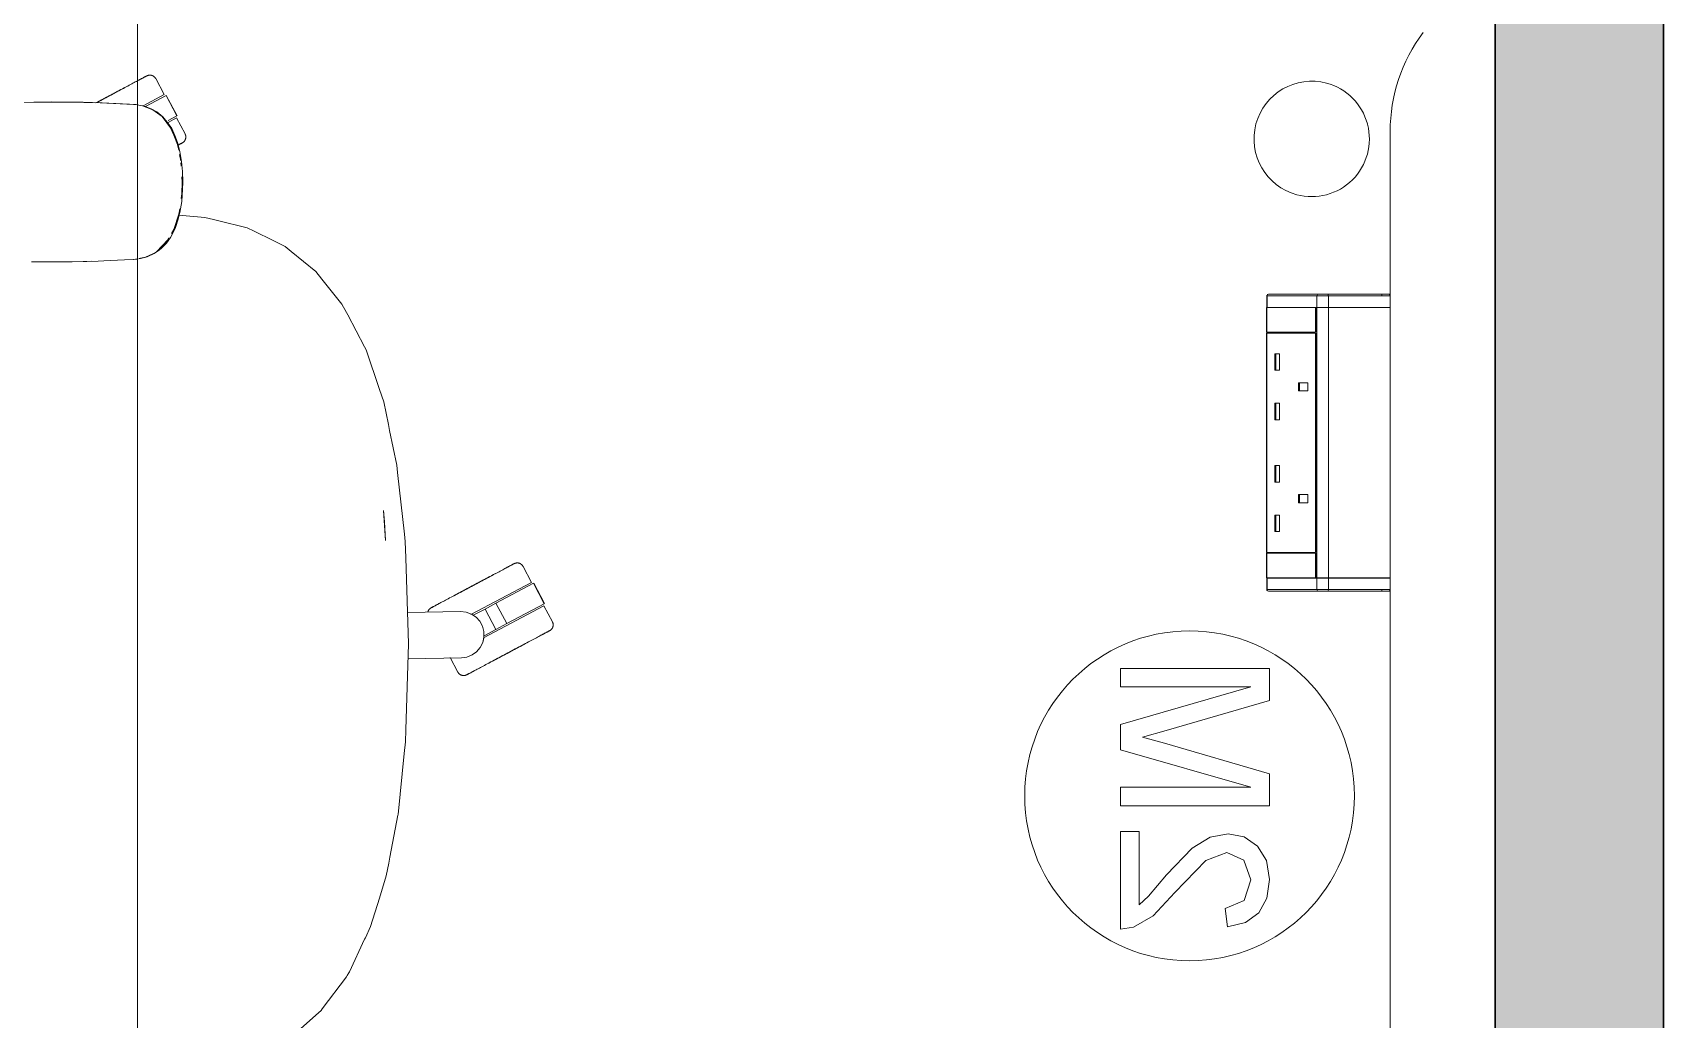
# Model space of a CAD drawing. Header units: millimetres. Extents: x 155927 to 326028, y -36033 to 97293.
# Drawn here: x 172012 to 173001, y 10222 to 10821 of the extents above; entities that cross this region are included whole.
import ezdxf

# ---------------------------------------------------------------- set-up
doc = ezdxf.new("R2010")
doc.units = ezdxf.units.MM
doc.header["$MEASUREMENT"] = 0
for name, color, linetype, lineweight in [('A-WALL-PATT', 7, 'CONTINUOUS', 9), ('G-IMPT', 8, 'CONTINUOUS', 9), ('I-FURN', 8, 'CONTINUOUS', 9), ('I-WALL', 7, 'CONTINUOUS', 9)]:
    doc.layers.add(name, color=color, linetype=linetype, lineweight=lineweight)

msp = doc.modelspace()

# ---------------------------------------------------------------- hatches: boundary and pattern name
at = {"layer": 'A-WALL-PATT'}
msp.add_hatch(color=256, dxfattribs=at).paths.add_polyline_path([(172971.01, 9369.61), (173000.83, 9369.61), (173000.83, 9398.58), (172971.01, 9398.58), (172971.01, 10198.58), (173000.83, 10198.58), (173000.83, 13505.61), (172898.83, 13505.61), (172898.83, 9369.61)], flags=0)

# ---------------------------------------------------------------- linework, layer by layer
at = {"layer": 'G-IMPT'}
for p, q in [((172012.22, 10778.45), (172003.8, 10778.29)), ((172012.22, 10778.45), (172023.01, 10778.54)), ((172012.22, 10778.45), (172032.4, 10778.5)), ((172012.22, 10778.45), (172042.23, 10778.34)), ((172042.23, 10778.34), (172023.01, 10778.54)), ((172032.4, 10778.5), (172042.23, 10778.34)), ((172032.4, 10778.5), (172053.8, 10777.99)), ((172032.4, 10778.5), (172052.59, 10778.03)), ((172032.4, 10778.46), (172034.44, 10778.48)), ((172034.44, 10778.48), (172036.65, 10778.4)), ((172042.23, 10778.34), (172053.8, 10777.99)), ((172053.8, 10777.99), (172052.59, 10778.03)), ((172052.59, 10778.03), (172074.37, 10776.95)), ((172052.59, 10778.03), (172072.77, 10777.06)), ((172053.8, 10777.99), (172074.37, 10776.95)), ((172074.37, 10776.95), (172072.77, 10777.06)), ((172074.37, 10776.95), (172076.02, 10776.69)), ((172078.23, 10776.23), (172075.98, 10776.57)), ((172078.41, 10776.25), (172076.02, 10776.69)), ((172078.23, 10776.23), (172084.43, 10773.82)), ((172078.41, 10776.25), (172079.76, 10775.88)), ((172083.4, 10774.49), (172079.76, 10775.88)), ((172083.4, 10774.49), (172086.83, 10772.53)), ((172084.43, 10773.82), (172090.05, 10769.65)), ((172086.83, 10772.53), (172090.57, 10769.45)), ((172090.06, 10769.65), (172095.27, 10762.86)), ((172093.24, 10766.41), (172090.57, 10769.45)), ((172095.9, 10762.37), (172093.24, 10766.41)), ((172095.27, 10762.86), (172097.11, 10758.47)), ((172095.9, 10762.37), (172097.88, 10758.29)), ((172099.44, 10752.84), (172097.11, 10758.47)), ((172099.46, 10753.96), (172097.88, 10758.29)), ((172099.46, 10753.96), (172100.89, 10748.48)), ((172099.44, 10752.84), (172100.15, 10749.38)), ((172100.71, 10746.63), (172101.48, 10742.88)), ((172101.89, 10742.55), (172100.89, 10748.48)), ((172101.55, 10741.75), (172101.68, 10739.68)), ((172101.89, 10742.55), (172102.46, 10736.4)), ((172102.64, 10730.06), (172102.46, 10736.4)), ((172102.55, 10725.55), (172101.98, 10718.24)), ((172102.03, 10722.89), (172102.27, 10730.06)), ((172102.07, 10733.17), (172102.27, 10730.06)), ((172102.55, 10725.55), (172102.64, 10730.06)), ((172100.86, 10711.47), (172101.98, 10718.24)), ((172102.03, 10722.89), (172101.64, 10720.11)), ((172100.31, 10710.63), (172097.28, 10701.24)), ((172099.88, 10707.55), (172098.14, 10702.46)), ((172099.88, 10707.55), (172100.86, 10711.47)), ((172100.18, 10710.01), (172116.05, 10708.57)), ((172100.76, 10713.86), (172100.31, 10710.63)), ((172116.05, 10708.57), (172121.34, 10707.27)), ((172123.72, 10706.69), (172121.34, 10707.27)), ((172141.66, 10702.29), (172123.72, 10706.69)), ((172093.51, 10695.03), (172086.61, 10687.64)), ((172093.51, 10695.03), (172092.23, 10693.56)), ((172094.2, 10696.09), (172092.32, 10692.94)), ((172092.68, 10692.99), (172095.13, 10696.45)), ((172095.94, 10697.82), (172095.13, 10696.45)), ((172097.28, 10701.24), (172095.81, 10698.79)), ((172098.14, 10702.46), (172095.94, 10697.82)), ((172146.02, 10700.14), (172141.66, 10702.29)), ((172146.02, 10700.14), (172157.49, 10694.49)), ((172164.65, 10690.97), (172157.49, 10694.49)), ((172080.11, 10684.43), (172075.98, 10683.66)), ((172077, 10683.56), (172080.95, 10684.62)), ((172084.37, 10686.53), (172080.11, 10684.43)), ((172085.28, 10686.61), (172080.95, 10684.62)), ((172084.37, 10686.53), (172086.61, 10687.64)), ((172085.28, 10686.61), (172088.5, 10688.81)), ((172092.32, 10692.94), (172086.61, 10687.64)), ((172086.61, 10687.64), (172089.02, 10689.87)), ((172089.82, 10689.95), (172088.5, 10688.81)), ((172092.1, 10693.4), (172089.02, 10689.87)), ((172089.82, 10689.95), (172092.68, 10692.99)), ((172168.31, 10687.99), (172164.65, 10690.97)), ((172168.31, 10687.99), (172183.25, 10675.82)), ((172010.85, 10681.69), (172016.33, 10681.61)), ((172031.04, 10681.61), (172016.33, 10681.61)), ((172035.55, 10681.66), (172031.04, 10681.61)), ((172035.55, 10681.66), (172051.22, 10682.04)), ((172042.28, 10681.83), (172044.49, 10681.83)), ((172047.18, 10681.95), (172044.49, 10681.83)), ((172051.22, 10682.04), (172054.77, 10682.16)), ((172067.33, 10682.78), (172054.77, 10682.16)), ((172067.33, 10682.78), (172072.99, 10683.06)), ((172075.07, 10683.49), (172072.77, 10683.06)), ((172072.99, 10683.06), (172075.07, 10683.32)), ((172075.98, 10683.43), (172077, 10683.56)), ((172183.25, 10675.82), (172187.02, 10671.16)), ((172199.22, 10656.02), (172187.02, 10671.16)), ((172199.22, 10656.02), (172201.93, 10650.89)), ((172202.66, 10649.52), (172201.93, 10650.89)), ((172202.66, 10649.52), (172212.95, 10630.01)), ((172212.95, 10630.01), (172213.83, 10628.35)), ((172221.98, 10604.26), (172213.83, 10628.35)), ((172221.98, 10604.26), (172224.5, 10596.82)), ((172227.37, 10583), (172224.5, 10596.82)), ((172228.13, 10579.32), (172227.37, 10583)), ((172228.13, 10579.32), (172232.48, 10558.38)), ((172232.48, 10558.38), (172232.97, 10553.96)), ((172237.09, 10516.52), (172232.97, 10553.96)), ((172224.45, 10530.96), (172225.06, 10524.01)), ((172225.7, 10512.68), (172224.45, 10530.96)), ((172225.7, 10512.68), (172225.06, 10524.01)), ((172237.09, 10516.52), (172237.58, 10512.15)), ((172237.9, 10502.2), (172237.58, 10512.15)), ((172237.9, 10502.2), (172239.6, 10450.02)), ((172239.6, 10450.02), (172237.99, 10397.86)), ((172237.99, 10397.86), (172237.76, 10390.6)), ((172237.03, 10383.53), (172237.76, 10390.6)), ((172233.21, 10346.54), (172237.03, 10383.53)), ((172228.25, 10320.7), (172233.12, 10346.08)), ((172233.21, 10346.54), (172233.12, 10346.08)), ((172228.25, 10320.7), (172227.55, 10317.03)), ((172221.9, 10295.82), (172226.09, 10309.43)), ((172226.09, 10309.43), (172227.55, 10317.03)), ((172216.58, 10278.55), (172221.9, 10295.82)), ((172203.69, 10251.23), (172212.95, 10270.87)), ((172212.95, 10270.87), (172213.39, 10271.79)), ((172216.58, 10278.55), (172213.39, 10271.79)), ((172202.32, 10248.94), (172203.27, 10250.52)), ((172203.69, 10251.23), (172203.27, 10250.52)), ((172201.86, 10248.17), (172187.29, 10228.68)), ((172201.86, 10248.17), (172202.32, 10248.94)), ((172183.31, 10224.84), (172168.53, 10211.82)), ((172183.31, 10224.84), (172186.57, 10227.71)), ((172187.29, 10228.68), (172186.57, 10227.71))]:
    msp.add_line(p, q, dxfattribs=at)
at = {"layer": 'I-FURN'}
for p, q in [((172075.07, 11005.6), (172075.07, 9405.6)), ((172075.07, 9405.6), (172075.07, 11005.6)), ((172078.77, 10793.3), (172078.36, 10793.08)), ((172078.55, 10793.18), (172078.94, 10793.39)), ((172079.14, 10793.5), (172078.77, 10793.3)), ((172078.94, 10793.39), (172079.3, 10793.58)), ((172079.47, 10793.68), (172079.14, 10793.5)), ((172079.3, 10793.58), (172079.62, 10793.75)), ((172079.77, 10793.83), (172079.47, 10793.68)), ((172079.62, 10793.75), (172079.9, 10793.9)), ((172080.03, 10793.97), (172079.77, 10793.83)), ((172079.9, 10793.9), (172080.14, 10794.03)), ((172080.25, 10794.09), (172080.03, 10793.97)), ((172080.14, 10794.03), (172080.34, 10794.14)), ((172080.43, 10794.18), (172080.25, 10794.09)), ((172080.34, 10794.14), (172080.5, 10794.22)), ((172080.57, 10794.26), (172080.43, 10794.18)), ((172080.5, 10794.22), (172080.62, 10794.29)), ((172080.67, 10794.31), (172080.57, 10794.26)), ((172080.62, 10794.29), (172080.7, 10794.33)), ((172080.73, 10794.34), (172080.67, 10794.31)), ((172080.7, 10794.33), (172080.75, 10794.35)), ((172080.75, 10794.36), (172080.73, 10794.34)), ((172080.75, 10794.36), (172080.89, 10794.43)), ((172080.75, 10794.35), (172080.75, 10794.36)), ((172080.89, 10794.43), (172081.04, 10794.5)), ((172081.04, 10794.5), (172081.19, 10794.56)), ((172081.19, 10794.56), (172081.34, 10794.61)), ((172081.34, 10794.61), (172081.5, 10794.66)), ((172081.5, 10794.66), (172081.65, 10794.7)), ((172081.65, 10794.7), (172081.81, 10794.74)), ((172081.81, 10794.74), (172081.97, 10794.77)), ((172081.97, 10794.77), (172082.13, 10794.79)), ((172082.13, 10794.79), (172082.29, 10794.81)), ((172082.29, 10794.81), (172082.45, 10794.82)), ((172082.45, 10794.82), (172082.61, 10794.83)), ((172082.61, 10794.83), (172082.77, 10794.82)), ((172082.77, 10794.82), (172082.93, 10794.82)), ((172082.93, 10794.82), (172083.09, 10794.8)), ((172083.09, 10794.8), (172083.25, 10794.78)), ((172083.25, 10794.78), (172083.41, 10794.75)), ((172083.41, 10794.75), (172083.57, 10794.72)), ((172083.57, 10794.72), (172083.72, 10794.68)), ((172083.72, 10794.68), (172083.88, 10794.63)), ((172083.88, 10794.63), (172084.03, 10794.58)), ((172084.03, 10794.58), (172084.18, 10794.52)), ((172084.18, 10794.52), (172084.33, 10794.46)), ((172084.33, 10794.46), (172084.47, 10794.39)), ((172084.47, 10794.39), (172084.62, 10794.31)), ((172084.62, 10794.31), (172084.75, 10794.23)), ((172084.75, 10794.23), (172084.89, 10794.14)), ((172084.89, 10794.14), (172085.02, 10794.05)), ((172085.02, 10794.05), (172085.15, 10793.95)), ((172085.15, 10793.95), (172085.27, 10793.85)), ((172085.27, 10793.85), (172085.39, 10793.74)), ((172085.39, 10793.74), (172085.51, 10793.63)), ((172085.51, 10793.63), (172085.62, 10793.51)), ((172085.62, 10793.51), (172085.73, 10793.39)), ((172085.73, 10793.39), (172085.83, 10793.27)), ((172085.83, 10793.27), (172085.92, 10793.14)), ((172059.35, 10782.98), (172060.34, 10783.5)), ((172060.87, 10783.79), (172059.89, 10783.26)), ((172060.34, 10783.5), (172061.32, 10784.03)), ((172061.85, 10784.31), (172060.87, 10783.79)), ((172061.32, 10784.03), (172062.3, 10784.54)), ((172062.82, 10784.82), (172061.85, 10784.31)), ((172062.3, 10784.54), (172063.26, 10785.06)), ((172063.78, 10785.33), (172062.82, 10784.82)), ((172063.26, 10785.06), (172064.21, 10785.56)), ((172064.72, 10785.83), (172063.78, 10785.33)), ((172064.21, 10785.56), (172065.15, 10786.06)), ((172065.65, 10786.33), (172064.72, 10785.83)), ((172065.15, 10786.06), (172066.07, 10786.55)), ((172066.57, 10786.81), (172065.65, 10786.33)), ((172066.07, 10786.55), (172066.98, 10787.03)), ((172067.46, 10787.29), (172066.57, 10786.81)), ((172066.98, 10787.03), (172067.87, 10787.51)), ((172068.34, 10787.76), (172067.46, 10787.29)), ((172067.87, 10787.51), (172068.74, 10787.97)), ((172069.2, 10788.21), (172068.34, 10787.76)), ((172068.74, 10787.97), (172069.58, 10788.42)), ((172070.03, 10788.65), (172069.2, 10788.21)), ((172070.84, 10789.09), (172070.03, 10788.65)), ((172071.63, 10789.51), (172070.84, 10789.09)), ((172072.39, 10789.91), (172071.63, 10789.51)), ((172073.13, 10790.3), (172072.39, 10789.91)), ((172073.83, 10790.68), (172073.13, 10790.3)), ((172074.51, 10791.04), (172073.83, 10790.68)), ((172075.16, 10791.38), (172074.51, 10791.04)), ((172075.78, 10791.71), (172075.16, 10791.38)), ((172076.36, 10792.02), (172075.78, 10791.71)), ((172075.98, 10791.82), (172076.05, 10791.86)), ((172076.05, 10791.86), (172076.62, 10792.16)), ((172076.91, 10792.31), (172076.36, 10792.02)), ((172076.62, 10792.16), (172077.15, 10792.44)), ((172077.43, 10792.59), (172076.91, 10792.31)), ((172077.15, 10792.44), (172077.65, 10792.71)), ((172077.91, 10792.84), (172077.43, 10792.59)), ((172077.65, 10792.71), (172078.12, 10792.96)), ((172078.36, 10793.08), (172077.91, 10792.84)), ((172078.12, 10792.96), (172078.55, 10793.18)), ((172085.92, 10793.14), (172086.02, 10793)), ((172086.02, 10793), (172086.1, 10792.87)), ((172086.1, 10792.87), (172086.18, 10792.73)), ((172086.18, 10792.73), (172086.2, 10792.69)), ((172091.35, 10783), (172086.2, 10792.69)), ((172050.89, 10778.48), (172049.9, 10777.95)), ((172050.35, 10778.19), (172051.34, 10778.72)), ((172051.88, 10779), (172050.89, 10778.48)), ((172051.34, 10778.72), (172052.34, 10779.25)), ((172052.87, 10779.53), (172051.88, 10779)), ((172052.34, 10779.25), (172053.33, 10779.78)), ((172053.88, 10780.07), (172052.87, 10779.53)), ((172053.33, 10779.78), (172054.34, 10780.31)), ((172054.88, 10780.6), (172053.88, 10780.07)), ((172054.34, 10780.31), (172055.34, 10780.85)), ((172055.89, 10781.13), (172054.88, 10780.6)), ((172055.34, 10780.85), (172056.35, 10781.38)), ((172056.89, 10781.67), (172055.89, 10781.13)), ((172056.35, 10781.38), (172057.35, 10781.91)), ((172057.89, 10782.2), (172056.89, 10781.67)), ((172057.35, 10781.91), (172058.35, 10782.45)), ((172058.89, 10782.73), (172057.89, 10782.2)), ((172058.35, 10782.45), (172059.35, 10782.98)), ((172059.89, 10783.26), (172058.89, 10782.73)), ((172091.35, 10783), (172078.69, 10776.27)), ((172079.97, 10775.82), (172092.47, 10782.47)), ((172092.47, 10782.47), (172099.05, 10770.11)), ((172099.22, 10770.2), (172092.65, 10782.56)), ((172098.86, 10768.88), (172093.67, 10766.12)), ((172099.05, 10770.11), (172093.76, 10767.29)), ((172104.01, 10759.19), (172098.86, 10768.88)), ((172102.1, 10753.61), (172102.22, 10753.67)), ((172102.27, 10753.7), (172102.17, 10753.64)), ((172102.22, 10753.67), (172102.3, 10753.71)), ((172102.33, 10753.73), (172102.27, 10753.7)), ((172102.3, 10753.71), (172102.34, 10753.74)), ((172102.35, 10753.74), (172102.33, 10753.73)), ((172102.34, 10753.74), (172102.35, 10753.74)), ((172102.38, 10753.76), (172102.35, 10753.74)), ((172102.52, 10753.84), (172102.38, 10753.76)), ((172102.66, 10753.93), (172102.52, 10753.84)), ((172102.79, 10754.02), (172102.66, 10753.93)), ((172102.92, 10754.11), (172102.79, 10754.02)), ((172103.05, 10754.21), (172102.92, 10754.11)), ((172103.17, 10754.32), (172103.05, 10754.21)), ((172103.29, 10754.43), (172103.17, 10754.32)), ((172103.4, 10754.55), (172103.29, 10754.43)), ((172103.51, 10754.67), (172103.4, 10754.55)), ((172103.61, 10754.79), (172103.51, 10754.67)), ((172103.71, 10754.92), (172103.61, 10754.79)), ((172103.8, 10755.05), (172103.71, 10754.92)), ((172103.89, 10755.19), (172103.8, 10755.05)), ((172103.97, 10755.33), (172103.89, 10755.19)), ((172104.05, 10755.47), (172103.97, 10755.33)), ((172104.01, 10759.19), (172104.09, 10759.05)), ((172104.12, 10755.61), (172104.05, 10755.47)), ((172104.09, 10759.05), (172104.15, 10758.9)), ((172104.18, 10755.76), (172104.12, 10755.61)), ((172104.15, 10758.9), (172104.21, 10758.75)), ((172104.24, 10755.91), (172104.18, 10755.76)), ((172104.21, 10758.75), (172104.27, 10758.6)), ((172104.29, 10756.06), (172104.24, 10755.91)), ((172104.27, 10758.6), (172104.32, 10758.45)), ((172104.34, 10756.22), (172104.29, 10756.06)), ((172104.32, 10758.45), (172104.36, 10758.29)), ((172104.38, 10756.37), (172104.34, 10756.22)), ((172104.36, 10758.29), (172104.4, 10758.13)), ((172104.41, 10756.53), (172104.38, 10756.37)), ((172104.4, 10758.13), (172104.43, 10757.97)), ((172104.44, 10756.69), (172104.41, 10756.53)), ((172104.43, 10757.97), (172104.45, 10757.82)), ((172104.46, 10756.85), (172104.44, 10756.69)), ((172104.45, 10757.82), (172104.47, 10757.66)), ((172104.47, 10757.01), (172104.46, 10756.85)), ((172104.47, 10757.66), (172104.48, 10757.49)), ((172104.48, 10757.17), (172104.47, 10757.01)), ((172104.48, 10757.49), (172104.48, 10757.33)), ((172104.48, 10757.33), (172104.48, 10757.17)), ((172835.07, 10661.02), (172835.07, 10760.59)), ((172835.07, 10760.59), (172835.07, 10661.02)), ((172099.72, 10752.34), (172100.15, 10752.57)), ((172100.36, 10752.68), (172099.95, 10752.47)), ((172100.15, 10752.57), (172100.54, 10752.78)), ((172100.74, 10752.88), (172100.36, 10752.68)), ((172100.54, 10752.78), (172100.89, 10752.97)), ((172101.07, 10753.06), (172100.74, 10752.88)), ((172100.89, 10752.97), (172101.21, 10753.14)), ((172101.37, 10753.22), (172101.07, 10753.06)), ((172101.21, 10753.14), (172101.49, 10753.28)), ((172101.63, 10753.36), (172101.37, 10753.22)), ((172101.49, 10753.28), (172101.73, 10753.41)), ((172101.85, 10753.47), (172101.63, 10753.36)), ((172101.73, 10753.41), (172101.93, 10753.52)), ((172102.03, 10753.57), (172101.85, 10753.47)), ((172101.93, 10753.52), (172102.1, 10753.61)), ((172102.17, 10753.64), (172102.03, 10753.57)), ((172760.23, 10661.02), (172760.23, 10654.02)), ((172760.23, 10661.02), (172760.41, 10661.02)), ((172760.23, 10661.02), (172760.23, 10654.02)), ((172760.23, 10654.02), (172760.23, 10661.02)), ((172760.41, 10661.02), (172790.69, 10661.02)), ((172760.41, 10661.02), (172760.41, 10654.02)), ((172760.56, 10661.77), (172760.59, 10661.79)), ((172791.51, 10662.02), (172761.23, 10662.02)), ((172791.51, 10662.02), (172761.23, 10662.02)), ((172790.69, 10661.02), (172797.61, 10661.02)), ((172790.69, 10661.02), (172790.69, 10654.02)), ((172791.51, 10662.02), (172830.08, 10662.02)), ((172797.04, 10662.02), (172791.51, 10662.02)), ((172834.07, 10662.02), (172797.04, 10662.02)), ((172797.61, 10661.02), (172835.07, 10661.02)), ((172797.61, 10661.02), (172797.61, 10654.02)), ((172830.08, 10662.02), (172830.08, 10661.02)), ((172830.08, 10662.02), (172834.07, 10662.02)), ((172835.07, 10661.02), (172835.07, 10654.02)), ((172835.08, 10654.02), (172835.08, 10661.02)), ((172760.03, 10638.96), (172760.03, 10653.96)), ((172760.03, 10653.96), (172789.86, 10653.96)), ((172760.23, 10654.02), (172760.41, 10654.02)), ((172760.23, 10653.92), (172760.23, 10490.02)), ((172760.41, 10654.02), (172790.69, 10654.02)), ((172789.86, 10653.96), (172789.86, 10638.96)), ((172790.06, 10638.96), (172790.06, 10653.92)), ((172790.06, 10653.92), (172790.69, 10653.92)), ((172790.69, 10654.02), (172797.61, 10654.02)), ((172797.61, 10653.92), (172790.69, 10653.92)), ((172790.69, 10653.92), (172790.69, 10490.02)), ((172797.61, 10654.02), (172835.07, 10654.02)), ((172835.07, 10653.92), (172797.61, 10653.92)), ((172797.61, 10653.92), (172797.61, 10490.02)), ((172835.07, 10653.92), (172835.07, 10490.02)), ((172835.08, 10490.02), (172835.08, 10653.92)), ((172789.86, 10638.96), (172760.03, 10638.96)), ((172760.03, 10638.46), (172789.86, 10638.46)), ((172760.03, 10505.46), (172760.03, 10638.46)), ((172760.41, 10638.46), (172760.41, 10638.96)), ((172789.86, 10638.46), (172789.86, 10505.46)), ((172790.06, 10505.46), (172790.06, 10638.46)), ((172765.05, 10625.86), (172765.05, 10615.86)), ((172765.05, 10625.86), (172767.92, 10625.86)), ((172765.79, 10625.86), (172765.79, 10615.86)), ((172767.92, 10625.86), (172767.92, 10615.86)), ((172765.05, 10615.86), (172767.92, 10615.86)), ((172779.39, 10608.36), (172779.39, 10603.36)), ((172785.13, 10608.36), (172779.39, 10608.36)), ((172780.13, 10608.36), (172780.13, 10603.36)), ((172785.13, 10603.36), (172785.13, 10608.36)), ((172765.05, 10595.86), (172765.05, 10585.86)), ((172765.05, 10595.86), (172767.92, 10595.86)), ((172765.79, 10595.86), (172765.79, 10585.86)), ((172767.92, 10595.86), (172767.92, 10585.86)), ((172779.39, 10603.36), (172785.13, 10603.36)), ((172765.05, 10585.86), (172767.92, 10585.86)), ((172765.05, 10558.07), (172765.05, 10548.07)), ((172765.05, 10558.07), (172767.92, 10558.07)), ((172765.79, 10558.07), (172765.79, 10548.07)), ((172767.92, 10558.07), (172767.92, 10548.07)), ((172765.05, 10548.07), (172767.92, 10548.07)), ((172779.39, 10540.57), (172779.39, 10535.57)), ((172779.39, 10540.57), (172785.13, 10540.57)), ((172780.13, 10540.57), (172780.13, 10535.57)), ((172785.13, 10540.57), (172785.13, 10535.57)), ((172765.05, 10528.07), (172765.05, 10518.07)), ((172765.05, 10528.07), (172767.92, 10528.07)), ((172765.79, 10528.07), (172765.79, 10518.07)), ((172767.92, 10528.07), (172767.92, 10518.07)), ((172779.39, 10535.57), (172785.13, 10535.57)), ((172765.05, 10518.07), (172767.92, 10518.07)), ((172299.77, 10496.58), (172299.22, 10496.28)), ((172299.47, 10496.42), (172300.01, 10496.7)), ((172300.28, 10496.85), (172299.77, 10496.58)), ((172300.01, 10496.7), (172300.51, 10496.97)), ((172300.77, 10497.11), (172300.28, 10496.85)), ((172300.51, 10496.97), (172300.98, 10497.22)), ((172301.21, 10497.34), (172300.77, 10497.11)), ((172300.98, 10497.22), (172301.4, 10497.45)), ((172301.62, 10497.56), (172301.21, 10497.34)), ((172301.4, 10497.45), (172301.8, 10497.66)), ((172301.99, 10497.76), (172301.62, 10497.56)), ((172301.8, 10497.66), (172302.15, 10497.84)), ((172302.33, 10497.94), (172301.99, 10497.76)), ((172302.15, 10497.84), (172302.47, 10498.01)), ((172302.63, 10498.1), (172302.33, 10497.94)), ((172302.47, 10498.01), (172302.75, 10498.16)), ((172302.89, 10498.23), (172302.63, 10498.1)), ((172302.75, 10498.16), (172302.99, 10498.29)), ((172303.1, 10498.35), (172302.89, 10498.23)), ((172302.99, 10498.29), (172303.19, 10498.4)), ((172303.28, 10498.45), (172303.1, 10498.35)), ((172303.19, 10498.4), (172303.35, 10498.48)), ((172303.43, 10498.52), (172303.28, 10498.45)), ((172303.35, 10498.48), (172303.48, 10498.55)), ((172303.53, 10498.57), (172303.43, 10498.52)), ((172303.48, 10498.55), (172303.56, 10498.59)), ((172303.59, 10498.61), (172303.53, 10498.57)), ((172303.56, 10498.59), (172303.6, 10498.61)), ((172303.61, 10498.62), (172303.59, 10498.61)), ((172303.6, 10498.61), (172303.61, 10498.62)), ((172303.61, 10498.62), (172303.75, 10498.69)), ((172303.75, 10498.69), (172303.9, 10498.76)), ((172303.9, 10498.76), (172304.05, 10498.82)), ((172304.05, 10498.82), (172304.2, 10498.87)), ((172304.2, 10498.87), (172304.35, 10498.92)), ((172304.35, 10498.92), (172304.51, 10498.96)), ((172304.51, 10498.96), (172304.66, 10499)), ((172304.66, 10499), (172304.82, 10499.03)), ((172304.82, 10499.03), (172304.98, 10499.06)), ((172304.98, 10499.06), (172305.14, 10499.07)), ((172305.14, 10499.07), (172305.3, 10499.08)), ((172305.3, 10499.08), (172305.46, 10499.09)), ((172305.46, 10499.09), (172305.62, 10499.09)), ((172305.62, 10499.09), (172305.79, 10499.08)), ((172305.79, 10499.08), (172305.95, 10499.06)), ((172305.95, 10499.06), (172306.11, 10499.04)), ((172306.11, 10499.04), (172306.26, 10499.01)), ((172306.26, 10499.01), (172306.42, 10498.98)), ((172306.42, 10498.98), (172306.58, 10498.94)), ((172306.58, 10498.94), (172306.73, 10498.89)), ((172306.73, 10498.89), (172306.88, 10498.84)), ((172306.88, 10498.84), (172307.04, 10498.78)), ((172307.04, 10498.78), (172307.18, 10498.72)), ((172307.18, 10498.72), (172307.33, 10498.65)), ((172307.33, 10498.65), (172307.47, 10498.57)), ((172307.47, 10498.57), (172307.61, 10498.49)), ((172307.61, 10498.49), (172307.74, 10498.4)), ((172307.74, 10498.4), (172307.88, 10498.31)), ((172307.88, 10498.31), (172308, 10498.21)), ((172308, 10498.21), (172308.13, 10498.11)), ((172308.13, 10498.11), (172308.25, 10498)), ((172308.25, 10498), (172308.36, 10497.89)), ((172308.36, 10497.89), (172308.48, 10497.77)), ((172308.48, 10497.77), (172308.58, 10497.65)), ((172308.58, 10497.65), (172308.68, 10497.53)), ((172308.68, 10497.53), (172308.78, 10497.4)), ((172308.78, 10497.4), (172308.87, 10497.27)), ((172308.87, 10497.27), (172308.96, 10497.13)), ((172308.96, 10497.13), (172309.04, 10496.99)), ((172309.04, 10496.99), (172309.06, 10496.95)), ((172314.21, 10487.26), (172309.06, 10496.95)), ((172760.03, 10505.46), (172789.86, 10505.46)), ((172760.03, 10504.96), (172789.86, 10504.96)), ((172760.03, 10489.96), (172760.03, 10504.96)), ((172760.41, 10504.96), (172760.41, 10505.46)), ((172789.86, 10504.96), (172789.86, 10489.96)), ((172790.06, 10490.02), (172790.06, 10504.96)), ((172314.21, 10487.26), (172277.46, 10467.72)), ((172280.21, 10486.18), (172281.21, 10486.71)), ((172281.75, 10486.99), (172280.75, 10486.46)), ((172281.21, 10486.71), (172282.21, 10487.24)), ((172282.74, 10487.52), (172281.75, 10486.99)), ((172282.21, 10487.24), (172283.2, 10487.76)), ((172283.73, 10488.05), (172282.74, 10487.52)), ((172283.2, 10487.76), (172284.18, 10488.29)), ((172284.71, 10488.57), (172283.73, 10488.05)), ((172284.18, 10488.29), (172285.15, 10488.81)), ((172285.68, 10489.08), (172284.71, 10488.57)), ((172285.15, 10488.81), (172286.12, 10489.32)), ((172286.63, 10489.59), (172285.68, 10489.08)), ((172286.12, 10489.32), (172287.07, 10489.82)), ((172287.58, 10490.09), (172286.63, 10489.59)), ((172287.07, 10489.82), (172288.01, 10490.32)), ((172288.51, 10490.59), (172287.58, 10490.09)), ((172288.01, 10490.32), (172288.93, 10490.81)), ((172289.42, 10491.07), (172288.51, 10490.59)), ((172288.93, 10490.81), (172289.84, 10491.29)), ((172290.32, 10491.55), (172289.42, 10491.07)), ((172289.84, 10491.29), (172290.72, 10491.77)), ((172291.19, 10492.02), (172290.32, 10491.55)), ((172290.72, 10491.77), (172291.59, 10492.23)), ((172292.05, 10492.47), (172291.19, 10492.02)), ((172291.59, 10492.23), (172292.44, 10492.68)), ((172292.89, 10492.92), (172292.05, 10492.47)), ((172292.62, 10474.65), (172315.33, 10486.73)), ((172293.7, 10493.35), (172292.89, 10492.92)), ((172294.48, 10493.77), (172293.7, 10493.35)), ((172295.25, 10494.17), (172294.48, 10493.77)), ((172295.98, 10494.56), (172295.25, 10494.17)), ((172296.69, 10494.94), (172295.98, 10494.56)), ((172297.37, 10495.3), (172296.69, 10494.94)), ((172298.01, 10495.64), (172297.37, 10495.3)), ((172298.63, 10495.97), (172298.01, 10495.64)), ((172299.22, 10496.28), (172298.63, 10495.97)), ((172298.9, 10496.12), (172299.47, 10496.42)), ((172315.33, 10486.73), (172321.9, 10474.37)), ((172322.07, 10474.46), (172315.5, 10486.82)), ((172789.86, 10489.96), (172760.03, 10489.96)), ((172760.23, 10489.9), (172760.23, 10482.9)), ((172760.41, 10489.9), (172760.23, 10489.9)), ((172760.23, 10489.9), (172760.23, 10482.9)), ((172760.23, 10489.9), (172760.23, 10482.9)), ((172760.41, 10482.9), (172760.41, 10489.9)), ((172790.69, 10489.9), (172760.41, 10489.9)), ((172789.86, 10489.96), (172792.31, 10489.96)), ((172790.69, 10490.02), (172790.06, 10490.02)), ((172790.69, 10490.02), (172797.61, 10490.02)), ((172790.69, 10482.9), (172790.69, 10489.9)), ((172797.61, 10489.9), (172790.69, 10489.9)), ((172797.61, 10490.02), (172835.07, 10490.02)), ((172797.61, 10482.9), (172797.61, 10489.9)), ((172835.07, 10489.9), (172797.61, 10489.9)), ((172835.07, 10482.9), (172835.07, 10489.9)), ((172835.08, 10482.9), (172835.08, 10489.9)), ((172262.87, 10476.96), (172262.1, 10476.55)), ((172263.68, 10477.39), (172262.87, 10476.96)), ((172264.5, 10477.82), (172263.68, 10477.39)), ((172265.35, 10478.27), (172264.5, 10477.82)), ((172266.21, 10478.74), (172265.35, 10478.27)), ((172267.1, 10479.21), (172266.21, 10478.74)), ((172268.01, 10479.69), (172267.1, 10479.21)), ((172267.52, 10479.43), (172268.43, 10479.91)), ((172268.93, 10480.18), (172268.01, 10479.69)), ((172268.43, 10479.91), (172269.36, 10480.41)), ((172269.87, 10480.68), (172268.93, 10480.18)), ((172269.36, 10480.41), (172270.3, 10480.91)), ((172270.82, 10481.18), (172269.87, 10480.68)), ((172270.3, 10480.91), (172271.26, 10481.42)), ((172271.78, 10481.7), (172270.82, 10481.18)), ((172271.26, 10481.42), (172272.23, 10481.93)), ((172272.76, 10482.21), (172271.78, 10481.7)), ((172272.23, 10481.93), (172273.21, 10482.45)), ((172273.74, 10482.74), (172272.76, 10482.21)), ((172273.21, 10482.45), (172274.2, 10482.98)), ((172274.73, 10483.26), (172273.74, 10482.74)), ((172274.2, 10482.98), (172275.19, 10483.51)), ((172275.73, 10483.79), (172274.73, 10483.26)), ((172275.19, 10483.51), (172276.19, 10484.04)), ((172276.73, 10484.33), (172275.73, 10483.79)), ((172276.19, 10484.04), (172277.19, 10484.57)), ((172277.73, 10484.86), (172276.73, 10484.33)), ((172277.19, 10484.57), (172278.2, 10485.11)), ((172278.74, 10485.4), (172277.73, 10484.86)), ((172278.2, 10485.11), (172279.2, 10485.64)), ((172279.74, 10485.93), (172278.74, 10485.4)), ((172279.2, 10485.64), (172280.21, 10486.18)), ((172280.75, 10486.46), (172279.74, 10485.93)), ((172760.41, 10482.9), (172760.23, 10482.9)), ((172790.69, 10482.9), (172760.41, 10482.9)), ((172760.6, 10482.12), (172760.57, 10482.15)), ((172761.23, 10481.9), (172791.51, 10481.9)), ((172761.23, 10481.9), (172791.51, 10481.9)), ((172797.61, 10482.9), (172790.69, 10482.9)), ((172830.08, 10481.9), (172791.51, 10481.9)), ((172791.51, 10481.9), (172797.04, 10481.9)), ((172797.04, 10481.9), (172834.07, 10481.9)), ((172835.07, 10482.9), (172797.61, 10482.9)), ((172830.08, 10482.9), (172830.08, 10481.9)), ((172834.07, 10481.9), (172830.08, 10481.9)), ((172834.07, 10481.9), (172834.07, 10481.9)), ((172835.07, 9650.6), (172835.07, 10482.9)), ((172835.07, 10482.9), (172835.07, 9650.6)), ((172238.99, 10468.98), (172271.18, 10469.54)), ((172251.3, 10469.25), (172251.34, 10469.41)), ((172251.34, 10469.41), (172251.39, 10469.56)), ((172251.39, 10469.56), (172251.44, 10469.71)), ((172251.44, 10469.71), (172251.5, 10469.86)), ((172251.5, 10469.86), (172251.56, 10470.01)), ((172251.56, 10470.01), (172251.63, 10470.16)), ((172251.63, 10470.16), (172251.71, 10470.3)), ((172251.71, 10470.3), (172251.79, 10470.44)), ((172251.79, 10470.44), (172251.88, 10470.57)), ((172251.88, 10470.57), (172251.97, 10470.71)), ((172251.97, 10470.71), (172252.07, 10470.83)), ((172252.07, 10470.83), (172252.17, 10470.96)), ((172252.17, 10470.96), (172252.28, 10471.08)), ((172252.28, 10471.08), (172252.39, 10471.19)), ((172252.39, 10471.19), (172252.51, 10471.3)), ((172252.51, 10471.3), (172252.63, 10471.41)), ((172252.63, 10471.41), (172252.75, 10471.51)), ((172252.75, 10471.51), (172252.88, 10471.61)), ((172252.88, 10471.61), (172253.02, 10471.7)), ((172253.02, 10471.7), (172253.15, 10471.78)), ((172253.15, 10471.78), (172253.29, 10471.86)), ((172253.29, 10471.86), (172253.33, 10471.89)), ((172253.33, 10471.89), (172253.35, 10471.9)), ((172253.34, 10471.89), (172253.33, 10471.89)), ((172253.38, 10471.91), (172253.34, 10471.89)), ((172253.35, 10471.9), (172253.41, 10471.93)), ((172253.46, 10471.95), (172253.38, 10471.91)), ((172253.41, 10471.93), (172253.51, 10471.98)), ((172253.58, 10472.02), (172253.46, 10471.95)), ((172253.51, 10471.98), (172253.65, 10472.06)), ((172253.74, 10472.11), (172253.58, 10472.02)), ((172253.65, 10472.06), (172253.83, 10472.15)), ((172253.95, 10472.21), (172253.74, 10472.11)), ((172253.83, 10472.15), (172254.05, 10472.27)), ((172254.19, 10472.34), (172253.95, 10472.21)), ((172254.05, 10472.27), (172254.31, 10472.41)), ((172254.47, 10472.49), (172254.19, 10472.34)), ((172254.31, 10472.41), (172254.61, 10472.56)), ((172254.78, 10472.66), (172254.47, 10472.49)), ((172254.61, 10472.56), (172254.94, 10472.74)), ((172255.14, 10472.85), (172254.78, 10472.66)), ((172254.94, 10472.74), (172255.32, 10472.94)), ((172255.53, 10473.06), (172255.14, 10472.85)), ((172255.32, 10472.94), (172255.73, 10473.16)), ((172255.96, 10473.28), (172255.53, 10473.06)), ((172255.73, 10473.16), (172256.17, 10473.4)), ((172256.43, 10473.53), (172255.96, 10473.28)), ((172256.17, 10473.4), (172256.65, 10473.65)), ((172256.93, 10473.8), (172256.43, 10473.53)), ((172256.65, 10473.65), (172257.17, 10473.93)), ((172257.46, 10474.08), (172256.93, 10473.8)), ((172257.17, 10473.93), (172257.72, 10474.22)), ((172258.03, 10474.39), (172257.46, 10474.08)), ((172257.72, 10474.22), (172258.31, 10474.53)), ((172258.63, 10474.71), (172258.03, 10474.39)), ((172259.27, 10475.04), (172258.63, 10474.71)), ((172259.93, 10475.4), (172259.27, 10475.04)), ((172260.63, 10475.76), (172259.93, 10475.4)), ((172261.35, 10476.15), (172260.63, 10475.76)), ((172262.1, 10476.55), (172261.35, 10476.15)), ((172271.18, 10469.54), (172274.53, 10469.19)), ((172274.53, 10469.19), (172277.71, 10468.05)), ((172277.71, 10468.05), (172280.52, 10466.18)), ((172278.84, 10467.32), (172285.98, 10471.12)), ((172321.72, 10473.14), (172285, 10453.61)), ((172285.98, 10471.12), (172292.62, 10474.65)), ((172285.98, 10471.12), (172292.55, 10458.76)), ((172292.62, 10474.65), (172299.19, 10462.29)), ((172321.9, 10474.37), (172299.19, 10462.29)), ((172326.87, 10463.45), (172321.72, 10473.14)), ((172280.52, 10466.18), (172282.8, 10463.7)), ((172282.8, 10463.7), (172284.42, 10460.74)), ((172284.42, 10460.74), (172285.28, 10457.48)), ((172285.28, 10457.48), (172285.34, 10454.11)), ((172292.55, 10458.76), (172285.41, 10454.96)), ((172299.19, 10462.29), (172292.55, 10458.76)), ((172323.22, 10456.95), (172322.81, 10456.73)), ((172323, 10456.83), (172323.39, 10457.04)), ((172323.59, 10457.14), (172323.22, 10456.95)), ((172323.39, 10457.04), (172323.75, 10457.23)), ((172323.93, 10457.32), (172323.59, 10457.14)), ((172323.75, 10457.23), (172324.07, 10457.4)), ((172324.22, 10457.48), (172323.93, 10457.32)), ((172324.07, 10457.4), (172324.35, 10457.55)), ((172324.48, 10457.62), (172324.22, 10457.48)), ((172324.35, 10457.55), (172324.59, 10457.67)), ((172324.7, 10457.73), (172324.48, 10457.62)), ((172324.59, 10457.67), (172324.79, 10457.78)), ((172324.88, 10457.83), (172324.7, 10457.73)), ((172324.79, 10457.78), (172324.95, 10457.87)), ((172325.02, 10457.9), (172324.88, 10457.83)), ((172324.95, 10457.87), (172325.07, 10457.93)), ((172325.12, 10457.96), (172325.02, 10457.9)), ((172325.07, 10457.93), (172325.15, 10457.98)), ((172325.18, 10457.99), (172325.12, 10457.96)), ((172325.15, 10457.98), (172325.2, 10458)), ((172325.2, 10458), (172325.18, 10457.99)), ((172325.24, 10458.02), (172325.2, 10458)), ((172325.2, 10458), (172325.2, 10458)), ((172325.38, 10458.1), (172325.24, 10458.02)), ((172325.52, 10458.19), (172325.38, 10458.1)), ((172325.65, 10458.28), (172325.52, 10458.19)), ((172325.78, 10458.37), (172325.65, 10458.28)), ((172325.9, 10458.48), (172325.78, 10458.37)), ((172326.03, 10458.58), (172325.9, 10458.48)), ((172326.14, 10458.69), (172326.03, 10458.58)), ((172326.25, 10458.81), (172326.14, 10458.69)), ((172326.36, 10458.93), (172326.25, 10458.81)), ((172326.47, 10459.05), (172326.36, 10458.93)), ((172326.56, 10459.18), (172326.47, 10459.05)), ((172326.66, 10459.31), (172326.56, 10459.18)), ((172326.74, 10459.45), (172326.66, 10459.31)), ((172326.82, 10459.59), (172326.74, 10459.45)), ((172326.9, 10459.73), (172326.82, 10459.59)), ((172326.87, 10463.45), (172326.94, 10463.31)), ((172326.97, 10459.87), (172326.9, 10459.73)), ((172326.94, 10463.31), (172327.01, 10463.16)), ((172327.04, 10460.02), (172326.97, 10459.87)), ((172327.01, 10463.16), (172327.07, 10463.01)), ((172327.09, 10460.17), (172327.04, 10460.02)), ((172327.07, 10463.01), (172327.12, 10462.86)), ((172327.15, 10460.33), (172327.09, 10460.17)), ((172327.12, 10462.86), (172327.17, 10462.71)), ((172327.19, 10460.48), (172327.15, 10460.33)), ((172327.17, 10462.71), (172327.22, 10462.55)), ((172327.23, 10460.64), (172327.19, 10460.48)), ((172327.22, 10462.55), (172327.25, 10462.39)), ((172327.27, 10460.79), (172327.23, 10460.64)), ((172327.25, 10462.39), (172327.28, 10462.24)), ((172327.29, 10460.95), (172327.27, 10460.79)), ((172327.28, 10462.24), (172327.31, 10462.08)), ((172327.31, 10461.11), (172327.29, 10460.95)), ((172327.31, 10462.08), (172327.32, 10461.92)), ((172327.33, 10461.27), (172327.31, 10461.11)), ((172327.32, 10461.92), (172327.33, 10461.76)), ((172327.33, 10461.76), (172327.34, 10461.59)), ((172327.34, 10461.43), (172327.33, 10461.27)), ((172327.34, 10461.59), (172327.34, 10461.43)), ((172283.07, 10447.8), (172280.88, 10445.24)), ((172284.59, 10450.82), (172283.07, 10447.8)), ((172285.34, 10454.11), (172284.59, 10450.82)), ((172303.8, 10446.62), (172304.79, 10447.15)), ((172305.32, 10447.43), (172304.34, 10446.91)), ((172304.79, 10447.15), (172305.78, 10447.67)), ((172306.3, 10447.95), (172305.32, 10447.43)), ((172305.78, 10447.67), (172306.75, 10448.19)), ((172307.27, 10448.47), (172306.3, 10447.95)), ((172306.75, 10448.19), (172307.71, 10448.7)), ((172308.23, 10448.98), (172307.27, 10448.47)), ((172307.71, 10448.7), (172308.67, 10449.21)), ((172309.17, 10449.48), (172308.23, 10448.98)), ((172308.67, 10449.21), (172309.6, 10449.71)), ((172310.1, 10449.97), (172309.17, 10449.48)), ((172309.6, 10449.71), (172310.53, 10450.2)), ((172311.02, 10450.46), (172310.1, 10449.97)), ((172310.53, 10450.2), (172311.43, 10450.68)), ((172311.43, 10450.68), (172312.32, 10451.15)), ((172312.32, 10451.15), (172313.19, 10451.61)), ((172313.19, 10451.61), (172314.03, 10452.06)), ((172314.03, 10452.06), (172314.86, 10452.5)), ((172314.86, 10452.5), (172315.66, 10452.93)), ((172315.66, 10452.93), (172316.43, 10453.34)), ((172316.43, 10453.34), (172317.18, 10453.74)), ((172317.18, 10453.74), (172317.91, 10454.12)), ((172317.91, 10454.12), (172318.6, 10454.49)), ((172318.6, 10454.49), (172319.26, 10454.84)), ((172319.26, 10454.84), (172319.9, 10455.18)), ((172319.9, 10455.18), (172320.5, 10455.5)), ((172320.81, 10455.67), (172320.23, 10455.36)), ((172320.5, 10455.5), (172321.07, 10455.8)), ((172321.36, 10455.96), (172320.81, 10455.67)), ((172321.07, 10455.8), (172321.6, 10456.09)), ((172321.88, 10456.23), (172321.36, 10455.96)), ((172321.6, 10456.09), (172322.11, 10456.35)), ((172322.36, 10456.49), (172321.88, 10456.23)), ((172322.11, 10456.35), (172322.57, 10456.6)), ((172322.81, 10456.73), (172322.36, 10456.49)), ((172322.57, 10456.6), (172323, 10456.83)), ((172271.66, 10441.56), (172239.32, 10440.99)), ((172264.78, 10441.78), (172269.48, 10432.94)), ((172275.01, 10442.02), (172271.66, 10441.56)), ((172278.14, 10443.28), (172275.01, 10442.02)), ((172280.88, 10445.24), (172278.14, 10443.28)), ((172285.65, 10436.97), (172286.48, 10437.41)), ((172286.94, 10437.66), (172286.1, 10437.21)), ((172286.48, 10437.41), (172287.34, 10437.87)), ((172287.81, 10438.12), (172286.94, 10437.66)), ((172287.34, 10437.87), (172288.22, 10438.34)), ((172288.7, 10438.59), (172287.81, 10438.12)), ((172288.22, 10438.34), (172289.11, 10438.81)), ((172289.6, 10439.07), (172288.7, 10438.59)), ((172289.11, 10438.81), (172290.03, 10439.3)), ((172290.53, 10439.56), (172289.6, 10439.07)), ((172290.03, 10439.3), (172290.96, 10439.79)), ((172291.46, 10440.06), (172290.53, 10439.56)), ((172290.96, 10439.79), (172291.9, 10440.29)), ((172292.42, 10440.57), (172291.46, 10440.06)), ((172291.9, 10440.29), (172292.86, 10440.8)), ((172293.38, 10441.08), (172292.42, 10440.57)), ((172292.86, 10440.8), (172293.83, 10441.32)), ((172294.35, 10441.6), (172293.38, 10441.08)), ((172293.83, 10441.32), (172294.8, 10441.84)), ((172295.34, 10442.12), (172294.35, 10441.6)), ((172294.8, 10441.84), (172295.79, 10442.36)), ((172296.33, 10442.65), (172295.34, 10442.12)), ((172295.79, 10442.36), (172296.79, 10442.89)), ((172297.32, 10443.18), (172296.33, 10442.65)), ((172296.79, 10442.89), (172297.79, 10443.42)), ((172298.33, 10443.71), (172297.32, 10443.18)), ((172297.79, 10443.42), (172298.79, 10443.96)), ((172299.33, 10444.25), (172298.33, 10443.71)), ((172298.79, 10443.96), (172299.79, 10444.49)), ((172300.34, 10444.78), (172299.33, 10444.25)), ((172299.79, 10444.49), (172300.8, 10445.03)), ((172301.34, 10445.31), (172300.34, 10444.78)), ((172300.8, 10445.03), (172301.8, 10445.56)), ((172302.34, 10445.85), (172301.34, 10445.31)), ((172301.8, 10445.56), (172302.8, 10446.09)), ((172303.34, 10446.38), (172302.34, 10445.85)), ((172302.8, 10446.09), (172303.8, 10446.62)), ((172304.34, 10446.91), (172303.34, 10446.38)), ((172269.5, 10432.9), (172269.48, 10432.94)), ((172269.58, 10432.76), (172269.5, 10432.9)), ((172269.66, 10432.62), (172269.58, 10432.76)), ((172269.75, 10432.49), (172269.66, 10432.62)), ((172269.85, 10432.36), (172269.75, 10432.49)), ((172269.95, 10432.23), (172269.85, 10432.36)), ((172270.06, 10432.11), (172269.95, 10432.23)), ((172270.17, 10432), (172270.06, 10432.11)), ((172270.28, 10431.88), (172270.17, 10432)), ((172270.4, 10431.78), (172270.28, 10431.88)), ((172270.53, 10431.67), (172270.4, 10431.78)), ((172270.66, 10431.57), (172270.53, 10431.67)), ((172270.79, 10431.48), (172270.66, 10431.57)), ((172270.92, 10431.4), (172270.79, 10431.48)), ((172271.06, 10431.31), (172270.92, 10431.4)), ((172271.2, 10431.24), (172271.06, 10431.31)), ((172271.35, 10431.17), (172271.2, 10431.24)), ((172271.5, 10431.1), (172271.35, 10431.17)), ((172271.65, 10431.04), (172271.5, 10431.1)), ((172271.8, 10430.99), (172271.65, 10431.04)), ((172271.95, 10430.95), (172271.8, 10430.99)), ((172272.11, 10430.91), (172271.95, 10430.95)), ((172272.27, 10430.87), (172272.11, 10430.91)), ((172272.43, 10430.84), (172272.27, 10430.87)), ((172272.59, 10430.82), (172272.43, 10430.84)), ((172272.75, 10430.81), (172272.59, 10430.82)), ((172272.91, 10430.8), (172272.75, 10430.81)), ((172273.07, 10430.8), (172272.91, 10430.8)), ((172273.23, 10430.8), (172273.07, 10430.8)), ((172273.39, 10430.81), (172273.23, 10430.8)), ((172273.55, 10430.83), (172273.39, 10430.81)), ((172273.71, 10430.86), (172273.55, 10430.83)), ((172273.87, 10430.89), (172273.71, 10430.86)), ((172274.03, 10430.92), (172273.87, 10430.89)), ((172274.18, 10430.96), (172274.03, 10430.92)), ((172274.34, 10431.01), (172274.18, 10430.96)), ((172274.49, 10431.07), (172274.34, 10431.01)), ((172274.64, 10431.13), (172274.49, 10431.07)), ((172274.78, 10431.2), (172274.64, 10431.13)), ((172274.93, 10431.27), (172274.78, 10431.2)), ((172274.97, 10431.3), (172274.93, 10431.27)), ((172274.93, 10431.27), (172274.95, 10431.28)), ((172274.93, 10431.27), (172274.93, 10431.27)), ((172274.95, 10431.28), (172275.01, 10431.31)), ((172275.06, 10431.34), (172274.97, 10431.3)), ((172275.01, 10431.31), (172275.11, 10431.37)), ((172275.18, 10431.4), (172275.06, 10431.34)), ((172275.11, 10431.37), (172275.25, 10431.44)), ((172275.34, 10431.49), (172275.18, 10431.4)), ((172275.25, 10431.44), (172275.43, 10431.54)), ((172275.54, 10431.6), (172275.34, 10431.49)), ((172275.43, 10431.54), (172275.65, 10431.65)), ((172275.78, 10431.72), (172275.54, 10431.6)), ((172275.65, 10431.65), (172275.91, 10431.79)), ((172276.06, 10431.87), (172275.78, 10431.72)), ((172275.91, 10431.79), (172276.2, 10431.95)), ((172276.38, 10432.04), (172276.06, 10431.87)), ((172276.2, 10431.95), (172276.54, 10432.13)), ((172276.74, 10432.23), (172276.38, 10432.04)), ((172276.54, 10432.13), (172276.91, 10432.32)), ((172277.13, 10432.44), (172276.74, 10432.23)), ((172276.91, 10432.32), (172277.32, 10432.54)), ((172277.56, 10432.67), (172277.13, 10432.44)), ((172277.32, 10432.54), (172277.77, 10432.78)), ((172278.02, 10432.92), (172277.56, 10432.67)), ((172277.77, 10432.78), (172278.25, 10433.04)), ((172278.52, 10433.18), (172278.02, 10432.92)), ((172278.25, 10433.04), (172278.77, 10433.31)), ((172279.06, 10433.47), (172278.52, 10433.18)), ((172278.77, 10433.31), (172279.32, 10433.6)), ((172279.63, 10433.77), (172279.06, 10433.47)), ((172279.32, 10433.6), (172279.9, 10433.91)), ((172279.9, 10433.91), (172280.52, 10434.24)), ((172280.52, 10434.24), (172281.17, 10434.59)), ((172281.17, 10434.59), (172281.84, 10434.95)), ((172281.84, 10434.95), (172282.55, 10435.32)), ((172282.55, 10435.32), (172283.29, 10435.71)), ((172283.29, 10435.71), (172284.05, 10436.12)), ((172284.05, 10436.12), (172284.84, 10436.54)), ((172284.84, 10436.54), (172285.65, 10436.97)), ((172761.91, 10435.16), (172671.5, 10435.16)), ((172671.5, 10435.16), (172671.5, 10423.86)), ((172761.91, 10415.71), (172761.91, 10435.16)), ((172671.5, 10423.86), (172750.61, 10423.86)), ((172750.61, 10423.86), (172671.5, 10401.14)), ((172699.29, 10397.53), (172761.91, 10415.71)), ((172671.5, 10401.14), (172671.5, 10385.83)), ((172684.88, 10393.49), (172699.29, 10397.53)), ((172698.19, 10389.76), (172684.88, 10393.49)), ((172761.91, 10371.26), (172698.19, 10389.76)), ((172671.5, 10385.83), (172750.61, 10363.11)), ((172761.91, 10351.81), (172761.91, 10371.26)), ((172750.61, 10363.11), (172671.5, 10363.11)), ((172671.5, 10363.11), (172671.5, 10351.81)), ((172671.5, 10351.81), (172761.91, 10351.81)), ((172682.81, 10336.27), (172671.5, 10336.27)), ((172671.5, 10336.27), (172671.5, 10276.94)), ((172682.81, 10291.88), (172682.81, 10336.27)), ((172725.99, 10332.85), (172714.91, 10326.17)), ((172736.71, 10334.86), (172725.99, 10332.85)), ((172746.56, 10333), (172736.71, 10334.86)), ((172754.67, 10327.41), (172746.56, 10333)), ((172714.91, 10326.17), (172699.43, 10309.98)), ((172704.39, 10299.17), (172723.22, 10318.68)), ((172723.22, 10318.68), (172736.02, 10323.56)), ((172736.02, 10323.56), (172746.39, 10318.96)), ((172746.39, 10318.96), (172750.61, 10306.94)), ((172760.1, 10318.63), (172754.67, 10327.41)), ((172761.91, 10307.18), (172760.1, 10318.63)), ((172699.43, 10309.98), (172688.56, 10296.98)), ((172691.29, 10285.02), (172704.39, 10299.17)), ((172750.61, 10306.94), (172746.49, 10294.41)), ((172760.29, 10295.82), (172761.91, 10307.18)), ((172688.56, 10296.98), (172682.81, 10291.88)), ((172746.49, 10294.41), (172735.07, 10289.65)), ((172735.07, 10289.65), (172736.49, 10278.35)), ((172755.4, 10287.02), (172760.29, 10295.82)), ((172679.3, 10278.15), (172691.29, 10285.02)), ((172736.49, 10278.35), (172747.42, 10281.09)), ((172747.42, 10281.09), (172755.4, 10287.02)), ((172671.5, 10276.94), (172679.3, 10278.15))]:
    msp.add_line(p, q, dxfattribs=at)
at = {"layer": 'I-FURN', "flags": 128}
for points in [[(172760.23, 10661.02), (172760.23, 10661.06), (172760.23, 10661.1), (172760.24, 10661.14), (172760.24, 10661.18), (172760.25, 10661.22), (172760.26, 10661.26), (172760.27, 10661.3), (172760.28, 10661.34), (172760.29, 10661.38), (172760.31, 10661.41), (172760.32, 10661.45), (172760.34, 10661.49), (172760.36, 10661.52)], [(172797.04, 10662.02), (172796.91, 10662.02), (172796.77, 10662.02), (172796.63, 10662.02), (172796.49, 10662.02), (172796.34, 10662.02), (172796.19, 10662.02), (172796.04, 10662.02), (172795.89, 10662.02), (172795.74, 10662.02), (172795.58, 10662.02), (172795.42, 10662.02), (172795.26, 10662.02), (172795.11, 10662.02), (172794.95, 10662.02), (172794.79, 10662.02), (172794.63, 10662.02), (172794.47, 10662.02), (172794.31, 10662.02), (172794.15, 10662.02), (172793.99, 10662.02), (172793.83, 10662.02), (172793.68, 10662.02), (172793.53, 10662.02), (172793.38, 10662.02), (172793.23, 10662.02), (172793.08, 10662.02), (172792.94, 10662.02), (172792.8, 10662.02), (172792.66, 10662.02), (172792.53, 10662.02), (172792.4, 10662.02), (172792.27, 10662.02), (172792.15, 10662.02), (172792.03, 10662.02), (172791.92, 10662.02), (172791.81, 10662.02), (172791.7, 10662.02), (172791.6, 10662.02), (172791.51, 10662.02)], [(172834.07, 10662.02), (172833.79, 10662.02), (172833.38, 10662.02), (172832.83, 10662.02), (172832.14, 10662.02), (172831.33, 10662.02), (172830.38, 10662.02), (172829.3, 10662.02), (172828.09, 10662.02), (172826.75, 10662.02), (172825.3, 10662.02), (172823.71, 10662.02), (172822.01, 10662.02), (172820.19, 10662.02), (172818.26, 10662.02), (172816.21, 10662.02), (172814.06, 10662.02), (172811.81, 10662.02), (172809.45, 10662.02), (172806.99, 10662.02), (172804.45, 10662.02), (172801.81, 10662.02), (172799.09, 10662.02), (172797.04, 10662.02)], [(172830.08, 10662.02), (172830.24, 10662.02), (172830.4, 10662.02), (172830.55, 10662.02), (172830.71, 10662.02), (172830.87, 10662.02), (172831.03, 10662.02), (172831.18, 10662.02), (172831.33, 10662.02), (172831.48, 10662.02), (172831.63, 10662.02), (172831.78, 10662.02), (172831.92, 10662.02), (172832.06, 10662.02), (172832.2, 10662.02), (172832.33, 10662.02), (172832.46, 10662.02), (172832.59, 10662.02), (172832.71, 10662.02), (172832.83, 10662.02), (172832.95, 10662.02), (172833.05, 10662.02), (172833.16, 10662.02), (172833.26, 10662.02), (172833.35, 10662.02), (172833.44, 10662.02), (172833.53, 10662.02), (172833.6, 10662.02), (172833.68, 10662.02), (172833.74, 10662.02), (172833.8, 10662.02), (172833.86, 10662.02), (172833.91, 10662.02), (172833.95, 10662.02), (172833.99, 10662.02), (172834.02, 10662.02), (172834.04, 10662.02), (172834.06, 10662.02), (172834.07, 10662.02), (172834.08, 10662.02)], [(172834.08, 10662.02), (172834.07, 10662.02), (172834.07, 10662.02)], [(172834.08, 10662.02), (172834.12, 10662.02), (172834.16, 10662.02), (172834.2, 10662.02), (172834.24, 10662.01), (172834.27, 10662), (172834.31, 10662), (172834.35, 10661.98), (172834.39, 10661.97), (172834.43, 10661.96), (172834.47, 10661.94), (172834.5, 10661.93), (172834.54, 10661.91), (172834.57, 10661.89), (172834.61, 10661.87), (172834.64, 10661.85), (172834.67, 10661.83), (172834.7, 10661.8), (172834.74, 10661.78), (172834.76, 10661.75), (172834.79, 10661.72), (172834.82, 10661.69), (172834.85, 10661.66), (172834.87, 10661.63), (172834.89, 10661.6), (172834.92, 10661.56), (172834.94, 10661.53), (172834.96, 10661.5), (172834.98, 10661.46), (172834.99, 10661.42), (172835.01, 10661.39), (172835.02, 10661.35), (172835.03, 10661.31), (172835.04, 10661.27), (172835.05, 10661.23), (172835.06, 10661.19), (172835.07, 10661.15), (172835.07, 10661.11), (172835.07, 10661.07), (172835.08, 10661.03), (172835.08, 10661.02)], [(172760.37, 10482.4), (172760.35, 10482.43), (172760.33, 10482.47), (172760.31, 10482.5), (172760.3, 10482.54), (172760.28, 10482.58), (172760.27, 10482.62), (172760.26, 10482.65), (172760.25, 10482.69), (172760.24, 10482.73), (172760.24, 10482.77), (172760.23, 10482.81), (172760.23, 10482.85), (172760.23, 10482.89), (172760.23, 10482.9)], [(172791.51, 10481.9), (172791.6, 10481.9), (172791.7, 10481.9), (172791.81, 10481.9), (172791.92, 10481.9), (172792.03, 10481.9), (172792.15, 10481.9), (172792.27, 10481.9), (172792.4, 10481.9), (172792.53, 10481.9), (172792.66, 10481.9), (172792.8, 10481.9), (172792.94, 10481.9), (172793.08, 10481.9), (172793.23, 10481.9), (172793.38, 10481.9), (172793.53, 10481.9), (172793.68, 10481.9), (172793.83, 10481.9), (172793.99, 10481.9), (172794.15, 10481.9), (172794.31, 10481.9), (172794.47, 10481.9), (172794.63, 10481.9), (172794.79, 10481.9), (172794.95, 10481.9), (172795.11, 10481.9), (172795.26, 10481.9), (172795.42, 10481.9), (172795.58, 10481.9), (172795.74, 10481.9), (172795.89, 10481.9), (172796.04, 10481.9), (172796.19, 10481.9), (172796.34, 10481.9), (172796.49, 10481.9), (172796.63, 10481.9), (172796.77, 10481.9), (172796.91, 10481.9), (172797.04, 10481.9)], [(172797.04, 10481.9), (172799.82, 10481.9), (172802.52, 10481.9), (172805.14, 10481.9), (172807.66, 10481.9), (172810.09, 10481.9), (172812.42, 10481.9), (172814.65, 10481.9), (172816.77, 10481.9), (172818.79, 10481.9), (172820.69, 10481.9), (172822.48, 10481.9), (172824.15, 10481.9), (172825.7, 10481.9), (172827.12, 10481.9), (172828.43, 10481.9), (172829.6, 10481.9), (172830.64, 10481.9), (172831.56, 10481.9), (172832.34, 10481.9), (172832.99, 10481.9), (172833.5, 10481.9), (172833.88, 10481.9), (172834.07, 10481.9)], [(172834.08, 10481.9), (172834.07, 10481.9), (172834.06, 10481.9), (172834.05, 10481.9), (172834.02, 10481.9), (172834, 10481.9), (172833.96, 10481.9), (172833.92, 10481.9), (172833.87, 10481.9), (172833.82, 10481.9), (172833.76, 10481.9), (172833.69, 10481.9), (172833.62, 10481.9), (172833.55, 10481.9), (172833.46, 10481.9), (172833.38, 10481.9), (172833.28, 10481.9), (172833.19, 10481.9), (172833.08, 10481.9), (172832.98, 10481.9), (172832.86, 10481.9), (172832.75, 10481.9), (172832.62, 10481.9), (172832.5, 10481.9), (172832.37, 10481.9), (172832.24, 10481.9), (172832.1, 10481.9), (172831.96, 10481.9), (172831.82, 10481.9), (172831.67, 10481.9), (172831.53, 10481.9), (172831.37, 10481.9), (172831.22, 10481.9), (172831.07, 10481.9), (172830.91, 10481.9), (172830.76, 10481.9), (172830.6, 10481.9), (172830.44, 10481.9), (172830.28, 10481.9), (172830.12, 10481.9), (172830.08, 10481.9)], [(172835.08, 10482.9), (172835.07, 10482.86), (172835.07, 10482.82), (172835.07, 10482.78), (172835.06, 10482.74), (172835.06, 10482.7), (172835.05, 10482.66), (172835.04, 10482.63), (172835.02, 10482.59), (172835.01, 10482.55), (172835, 10482.51), (172834.98, 10482.48), (172834.96, 10482.44), (172834.94, 10482.4), (172834.92, 10482.37), (172834.9, 10482.34), (172834.88, 10482.3), (172834.85, 10482.27), (172834.83, 10482.24), (172834.8, 10482.21), (172834.77, 10482.18), (172834.74, 10482.16), (172834.71, 10482.13), (172834.68, 10482.11), (172834.65, 10482.08), (172834.62, 10482.06), (172834.58, 10482.04), (172834.55, 10482.02), (172834.51, 10482), (172834.48, 10481.99), (172834.44, 10481.97), (172834.4, 10481.96), (172834.36, 10481.94), (172834.32, 10481.93), (172834.28, 10481.92), (172834.25, 10481.92), (172834.21, 10481.91), (172834.17, 10481.91), (172834.13, 10481.9), (172834.09, 10481.9), (172834.08, 10481.9)]]:
    msp.add_lwpolyline(points, dxfattribs=at)
at = {"layer": 'I-FURN'}
for centre, radius, start, end in [((172935.07, 10760.59), 100, 143.1301, 180), ((172935.07, 10760.59), 100, 143.1301, 180), ((172787.49, 10756.15), 35, 75, 255), ((172787.49, 10756.15), 35, 15, 75), ((172787.49, 10756.15), 35, 255, 14.70044), ((172713.38, 10357.88), 100, 90, 270), ((172713.38, 10357.88), 100, 270, 90), ((172271.61, 10455.55), 13.81, 342.66397, 347.65266)]:
    msp.add_arc(centre, radius, start, end, dxfattribs=at)
for centre, major_axis, ratio, start_param, end_param in [((172761.23, 10661.02), (0, 1), 0.819152, 0, 1.570796), ((172791.51, 10661.02), (0, -1), 0.819152, 3.141593, 4.712389), ((172797.04, 10661.02), (0, -1), 0.56467, 1.570796, 3.141593), ((172834.07, 10661.02), (0, -1), 0.998113, 1.570796, 3.141593), ((172761.23, 10482.9), (0, -1), 0.819152, 4.712389, 6.283185), ((172791.51, 10482.9), (0, -1), 0.819152, 4.712389, 6.283185), ((172797.04, 10482.9), (0, -1), 0.56467, 0, 1.570796), ((172834.07, 10482.9), (0, -1), 0.998113, 0, 1.570796)]:
    msp.add_ellipse(centre, major_axis=major_axis, ratio=ratio, start_param=start_param, end_param=end_param, dxfattribs=at)
msp.add_open_spline([(172285.22, 10453.19), (172285.14, 10452.76), (172285.04, 10452.33), (172284.92, 10451.92)], degree=3, dxfattribs=at)
at = {"layer": 'I-WALL', "lineweight": 30}
for p, q in [((172898.83, 13505.61), (172898.83, 9369.61)), ((173000.83, 10198.58), (173000.83, 13505.61))]:
    msp.add_line(p, q, dxfattribs=at)

doc.saveas('drawing.dxf')
